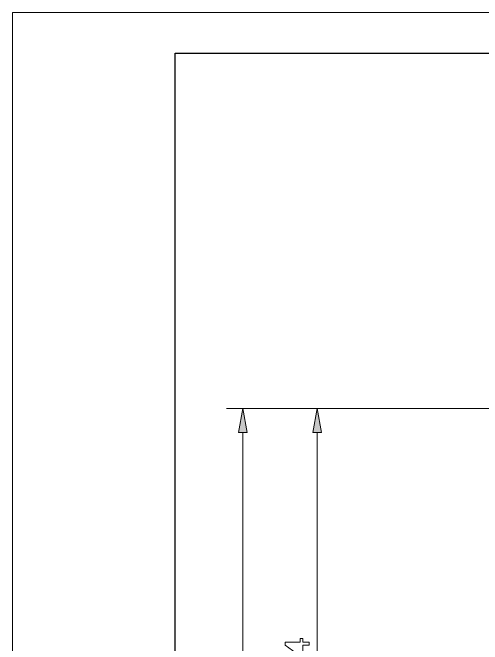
# Model space of a CAD drawing. Extents: x 0 to 297, y 0 to 532.
# Drawn here: x 0 to 57.8, y 342.1 to 420 of the extents above; entities that cross this region are included whole.
import ezdxf

# ---------------------------------------------------------------- set-up
doc = ezdxf.new("R2010")
doc.units = 0

msp = doc.modelspace()

# ---------------------------------------------------------------- linework, layer by layer
at = {"color": 7, "lineweight": 13}
for p, q in [((0, 0), (0, 420)), ((0, 420), (297, 420)), ((101.184, 371.208), (26.346, 371.208)), ((101.184, 371.208), (35.491, 371.208)), ((28.346, 129.662), (28.346, 368.253)), ((37.491, 305.762), (37.491, 368.253))]:
    msp.add_line(p, q, dxfattribs=at)
at = {"color": 7, "lineweight": 30}
for p, q in [((20, 5), (20, 415)), ((20, 415), (292, 415))]:
    msp.add_line(p, q, dxfattribs=at)
at = {"color": 7, "lineweight": 13}
for points in [[(28.867, 368.253), (28.346, 371.208), (27.825, 368.253)], [(38.012, 368.253), (37.491, 371.208), (36.971, 368.253)], [(36.491, 342.04), (35.749, 342.04), (35.749, 340.723), (35.37, 340.723), (33.559, 342.036), (33.559, 342.428), (35.404, 342.428), (35.404, 342.856), (35.749, 342.856), (35.749, 342.428), (36.491, 342.428)]]:
    msp.add_lwpolyline(points, close=True, dxfattribs=at)
for points in [[(28.867, 368.253), (28.346, 371.208), (28.867, 368.253), (27.825, 368.253)], [(38.012, 368.253), (37.491, 371.208), (38.012, 368.253), (36.971, 368.253)]]:
    msp.add_solid(points, dxfattribs=at)

doc.saveas('drawing.dxf')
